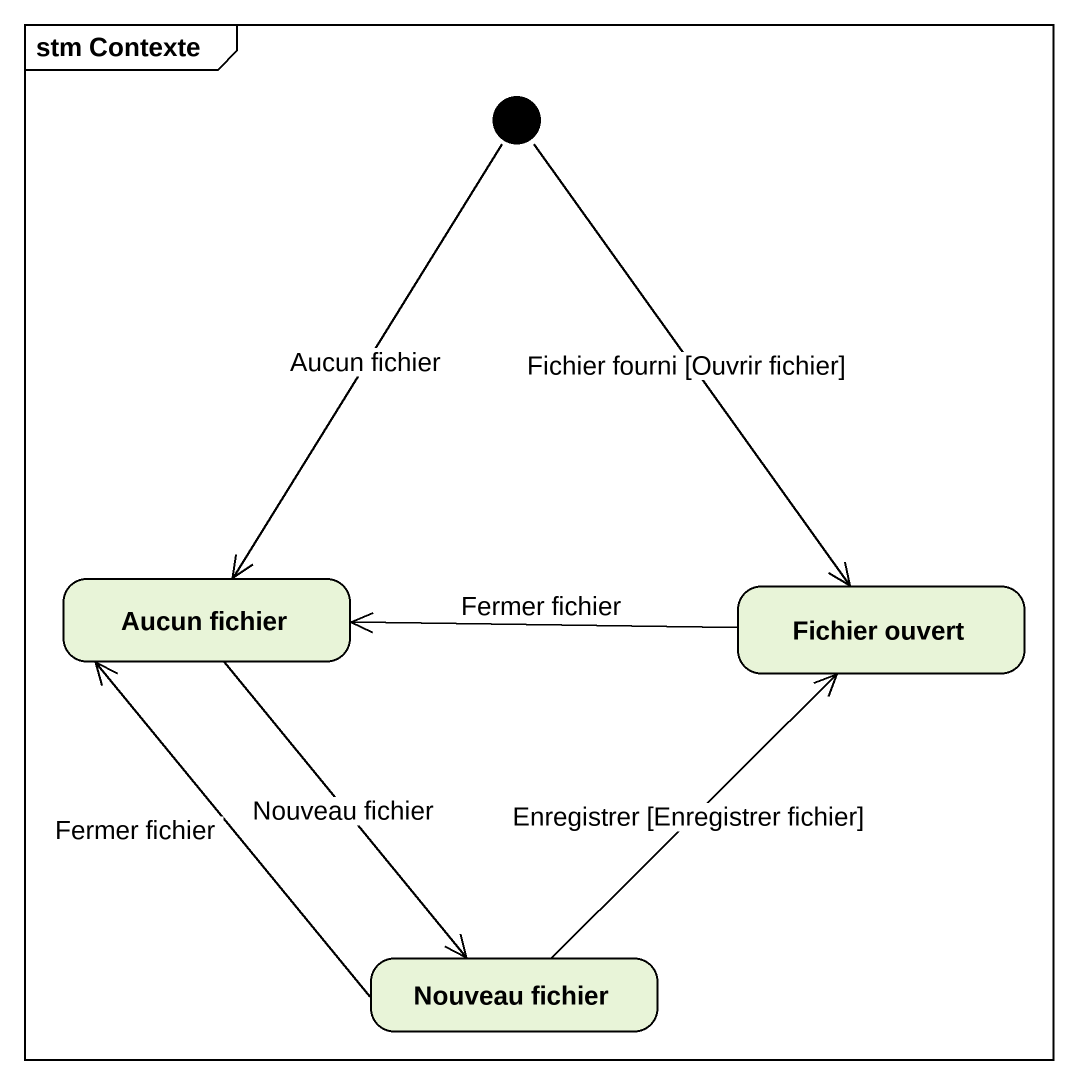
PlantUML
@startuml
mainframe stm Contexte
hide empty description
state "Aucun fichier" as Aucun_fichier
state "Fichier ouvert" as Fichier_ouvert
state "Nouveau fichier" as Nouveau_fichier
[*] --> Aucun_fichier : Aucun fichier
[*] --> Fichier_ouvert : Fichier fourni [Ouvrir fichier]
Aucun_fichier --> Nouveau_fichier : Nouveau fichier
Fichier_ouvert -left-> Aucun_fichier : Fermer fichier
Nouveau_fichier -up-> Aucun_fichier : Fermer fichier
Nouveau_fichier -up-> Fichier_ouvert : Enregistrer [Enregistrer fichier]
@enduml
